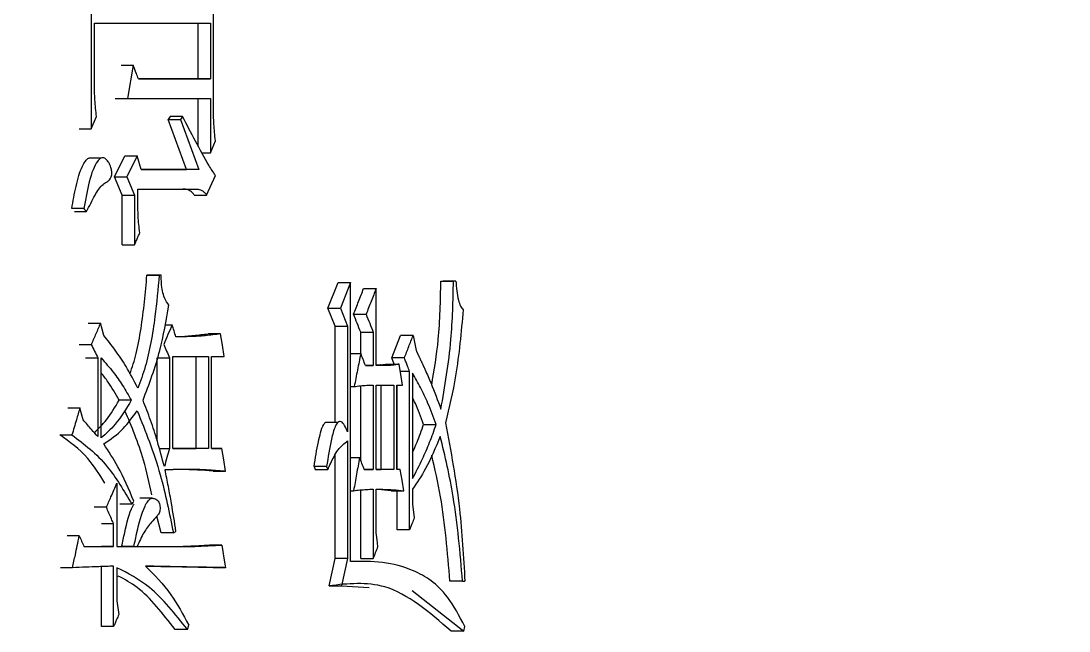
# Model space of a CAD drawing. Header units: millimetres. Extents: x 2251 to 4395, y 932 to 2449.
# Drawn here: x 3169.08 to 3176.6, y 1161.98 to 1166.36 of the extents above; entities that cross this region are included whole.
import ezdxf

# ---------------------------------------------------------------- set-up
doc = ezdxf.new("R2010")
doc.units = ezdxf.units.MM

msp = doc.modelspace()

# ---------------------------------------------------------------- linework, layer by layer
at = {"color": 7, "linetype": 'Continuous', "lineweight": 25}
for p, q in [((3170.4597, 1165.7133), (3170.4597, 1167.3034)), ((3169.582, 1166.8707), (3169.582, 1165.5835)), ((3169.6057, 1166.3407), (3170.437, 1166.3407)), ((3169.6057, 1165.8863), (3169.6057, 1166.3407)), ((3170.3484, 1165.9404), (3170.3484, 1166.3407)), ((3170.437, 1166.3407), (3170.437, 1165.9404)), ((3169.7957, 1166.0378), (3169.8836, 1166.0378)), ((3169.8836, 1166.0378), (3169.8414, 1165.7998)), ((3170.437, 1165.9404), (3169.921, 1165.9404)), ((3169.921, 1165.9404), (3170.3484, 1165.9404)), ((3170.3484, 1165.9404), (3170.437, 1165.9404)), ((3169.7536, 1165.7998), (3169.8414, 1165.7998)), ((3169.8414, 1165.7998), (3170.437, 1165.7998)), ((3170.3484, 1165.4621), (3170.3484, 1165.7998)), ((3170.437, 1165.7998), (3170.437, 1165.4104)), ((3169.582, 1165.5835), (3169.6199, 1165.67)), ((3170.1476, 1165.67), (3170.1338, 1165.6484)), ((3170.1338, 1165.6484), (3170.2221, 1165.6484)), ((3170.2665, 1165.2914), (3170.1338, 1165.6484)), ((3170.2359, 1165.67), (3170.1476, 1165.67)), ((3170.2359, 1165.67), (3170.2221, 1165.6484)), ((3170.2221, 1165.6484), (3170.355, 1165.2914)), ((3169.4945, 1165.5835), (3169.582, 1165.5835)), ((3170.437, 1165.4104), (3170.4733, 1165.4969)), ((3169.6538, 1165.3729), (3169.5658, 1165.3729)), ((3169.7489, 1165.2373), (3169.8237, 1165.3888)), ((3169.8237, 1165.3888), (3169.9116, 1165.3888)), ((3169.9116, 1165.3888), (3169.8367, 1165.2373)), ((3169.9396, 1165.2914), (3169.9116, 1165.3888)), ((3170.3769, 1165.4104), (3170.437, 1165.4104)), ((3170.355, 1165.2914), (3169.9396, 1165.2914)), ((3169.9396, 1165.2914), (3170.2665, 1165.2914)), ((3170.355, 1165.2914), (3170.2665, 1165.2914)), ((3169.7489, 1165.2373), (3169.8367, 1165.2373)), ((3169.805, 1165.1075), (3169.7489, 1165.2373)), ((3169.8367, 1165.2373), (3169.8929, 1165.1075)), ((3170.4097, 1165.1075), (3170.4733, 1165.2481)), ((3169.9163, 1165.1508), (3170.3276, 1165.1508)), ((3169.9163, 1165.0534), (3169.9163, 1165.1508)), ((3170.2391, 1165.1508), (3170.3276, 1165.1508)), ((3169.805, 1165.1075), (3169.8929, 1165.1075)), ((3169.805, 1164.7505), (3169.805, 1165.1075)), ((3169.8929, 1165.1075), (3169.8929, 1164.7505)), ((3169.5297, 1165.0101), (3169.4423, 1165.0101)), ((3169.4613, 1164.9885), (3169.5487, 1164.9885)), ((3169.805, 1164.7505), (3169.8929, 1164.7505)), ((3169.9817, 1164.5342), (3170.0698, 1164.5342)), ((3170.0837, 1164.5342), (3169.9956, 1164.5342)), ((3170.0837, 1164.5342), (3170.0698, 1164.5342)), ((3171.2799, 1164.2962), (3171.3529, 1164.4801)), ((3171.3529, 1164.4801), (3171.4428, 1164.4801)), ((3171.4428, 1164.4801), (3171.3697, 1164.2962)), ((3171.4428, 1162.4789), (3171.4428, 1164.4801)), ((3172.0901, 1164.491), (3172.1809, 1164.491)), ((3172.1973, 1164.491), (3172.1064, 1164.491)), ((3172.1973, 1164.491), (3172.1809, 1164.491)), ((3171.6263, 1163.8852), (3171.6263, 1164.4369)), ((3171.2799, 1164.2962), (3171.3697, 1164.2962)), ((3171.3315, 1164.1664), (3171.2799, 1164.2962)), ((3171.3697, 1164.2962), (3171.4213, 1164.1664)), ((3171.464, 1164.253), (3171.554, 1164.253)), ((3169.5608, 1164.188), (3169.6483, 1164.188)), ((3170.1109, 1164.1772), (3170.1622, 1164.1772)), ((3171.3315, 1164.1664), (3171.4213, 1164.1664)), ((3171.3315, 1163.4775), (3171.3315, 1164.1664)), ((3171.4213, 1164.1664), (3171.4213, 1163.4092)), ((3170.5095, 1164.1123), (3170.4209, 1164.1123)), ((3171.515, 1164.1232), (3171.6051, 1164.1232)), ((3171.515, 1163.9717), (3171.515, 1164.1232)), ((3171.6051, 1164.1232), (3171.6051, 1163.8852)), ((3171.7384, 1163.9393), (3171.8011, 1164.1015)), ((3171.8915, 1164.1015), (3171.8011, 1164.1015)), ((3171.8915, 1164.1015), (3171.9124, 1163.9934)), ((3169.4945, 1164.0366), (3169.5819, 1164.0366)), ((3169.6294, 1163.9392), (3169.6294, 1163.3767)), ((3169.653, 1163.3659), (3169.653, 1163.9392)), ((3170.0556, 1163.3446), (3170.0556, 1163.9392)), ((3170.1438, 1163.9392), (3170.1438, 1163.2902)), ((3170.1668, 1163.2902), (3170.1668, 1163.9501)), ((3170.1668, 1163.9501), (3170.4233, 1163.9501)), ((3170.3348, 1163.2902), (3170.3348, 1163.9501)), ((3170.4233, 1163.9501), (3170.4233, 1163.2902)), ((3170.446, 1163.2902), (3170.446, 1163.9501)), ((3170.446, 1163.9501), (3170.5367, 1163.9501)), ((3171.4428, 1163.9717), (3171.5156, 1163.9717)), ((3171.7551, 1163.896), (3171.7384, 1163.9393)), ((3171.8288, 1163.9393), (3171.7384, 1163.9393)), ((3171.6051, 1163.8852), (3171.5498, 1163.8852)), ((3171.5498, 1163.8852), (3171.6051, 1163.8852)), ((3171.7007, 1163.896), (3171.791, 1163.896)), ((3171.8664, 1163.8419), (3171.8, 1163.8419)), ((3171.8664, 1162.7061), (3171.8664, 1163.8419)), ((3171.8873, 1163.8311), (3171.8873, 1163.0739)), ((3171.4428, 1163.7337), (3171.4685, 1163.7337)), ((3171.515, 1163.2052), (3171.515, 1163.7401)), ((3171.6051, 1163.7446), (3171.6051, 1163.1388)), ((3171.6263, 1163.1388), (3171.6263, 1163.7446)), ((3171.6263, 1163.7446), (3171.7532, 1163.7446)), ((3171.6629, 1163.1388), (3171.6629, 1163.7446)), ((3171.7532, 1163.7446), (3171.7532, 1163.1388)), ((3171.7742, 1163.7446), (3171.8162, 1163.7446)), ((3171.7742, 1163.1388), (3171.7742, 1163.7446)), ((3171.776, 1163.1388), (3171.776, 1163.7446)), ((3169.4137, 1163.5823), (3169.5011, 1163.5823)), ((3171.3523, 1163.4775), (3171.2617, 1163.4775)), ((3171.9669, 1163.4633), (3172.0575, 1163.4633)), ((3169.3565, 1163.3875), (3169.4438, 1163.3875)), ((3171.4213, 1163.3443), (3171.4213, 1162.5006)), ((3170.0708, 1163.2902), (3170.1438, 1163.2902)), ((3170.4233, 1163.2902), (3170.1668, 1163.2902)), ((3170.1668, 1163.2902), (3170.3348, 1163.2902)), ((3170.4233, 1163.2902), (3170.3348, 1163.2902)), ((3170.5186, 1163.2902), (3170.446, 1163.2902)), ((3170.446, 1163.2902), (3170.5186, 1163.2902)), ((3171.3314, 1162.5006), (3171.3315, 1163.2452)), ((3171.4428, 1163.2253), (3171.507, 1163.2253)), ((3170.457, 1163.1279), (3170.3727, 1163.1343)), ((3170.457, 1163.1279), (3170.5457, 1163.1279)), ((3171.2702, 1163.1604), (3171.1805, 1163.1604)), ((3171.1805, 1163.1604), (3171.1892, 1163.1388)), ((3171.1892, 1163.1388), (3171.2789, 1163.1388)), ((3171.2702, 1163.1604), (3171.2789, 1163.1388)), ((3171.6051, 1163.1388), (3171.5412, 1163.1388)), ((3171.5412, 1163.1388), (3171.6051, 1163.1388)), ((3171.7532, 1163.1388), (3171.6263, 1163.1388)), ((3171.6263, 1163.1388), (3171.6629, 1163.1388)), ((3171.7532, 1163.1388), (3171.6629, 1163.1388)), ((3171.7994, 1163.1388), (3171.7742, 1163.1388)), ((3171.7994, 1163.1388), (3171.7742, 1163.1388)), ((3169.6805, 1163.0414), (3169.6786, 1163.0414)), ((3169.7663, 1163.0414), (3169.7662, 1162.5871)), ((3171.4428, 1162.9873), (3171.4642, 1162.9873)), ((3171.515, 1162.5006), (3171.515, 1162.9933)), ((3171.6051, 1162.9982), (3171.6051, 1162.5006)), ((3171.6263, 1162.6845), (3171.6263, 1162.9982)), ((3171.7342, 1162.9874), (3171.8246, 1162.9874)), ((3171.776, 1162.7061), (3171.776, 1162.9874)), ((3171.8873, 1162.9982), (3171.8873, 1162.89)), ((3169.6908, 1162.8683), (3169.6032, 1162.8683)), ((3169.8741, 1162.8899), (3169.7863, 1162.8899)), ((3170.0192, 1162.9335), (3169.9306, 1162.9335)), ((3171.8873, 1162.89), (3171.8998, 1162.7926)), ((3170.0832, 1162.6844), (3170.0539, 1162.8059)), ((3169.7427, 1162.7493), (3169.6551, 1162.7493)), ((3169.7427, 1162.5871), (3169.7427, 1162.7493)), ((3169.4963, 1162.6628), (3169.409, 1162.6628)), ((3170.1714, 1162.6844), (3170.0832, 1162.6844)), ((3170.1714, 1162.6844), (3170.1899, 1162.6952)), ((3171.8664, 1162.7061), (3171.776, 1162.7061)), ((3169.5296, 1162.5871), (3169.7427, 1162.5871)), ((3169.5296, 1162.5871), (3169.655, 1162.5871)), ((3169.7427, 1162.5871), (3169.655, 1162.5871)), ((3169.7662, 1162.5871), (3169.8882, 1162.5871)), ((3169.7662, 1162.5871), (3169.8003, 1162.5871)), ((3169.8882, 1162.5871), (3169.8003, 1162.5871)), ((3169.8887, 1162.5871), (3170.2025, 1162.5871)), ((3169.9116, 1162.5871), (3170.2909, 1162.5871)), ((3170.2025, 1162.5871), (3170.2909, 1162.5871)), ((3170.5186, 1162.5979), (3170.4299, 1162.5979)), ((3171.2885, 1162.3059), (3171.3314, 1162.5006)), ((3171.4213, 1162.5006), (3171.3314, 1162.5006)), ((3171.4213, 1162.5006), (3171.3783, 1162.3059)), ((3169.4486, 1162.4356), (3169.3613, 1162.4356)), ((3169.655, 1162.0138), (3169.655, 1162.4432)), ((3169.7427, 1162.0138), (3169.7427, 1162.4464)), ((3169.7662, 1162.4356), (3169.7662, 1162.1976)), ((3170.5457, 1162.4356), (3170.457, 1162.4356)), ((3171.2885, 1162.3059), (3171.3783, 1162.3059)), ((3171.3783, 1162.3059), (3171.5764, 1162.2926)), ((3171.885, 1162.272), (3172.2544, 1161.9813)), ((3172.2462, 1162.3383), (3172.1553, 1162.3383)), ((3172.2462, 1162.3383), (3172.2625, 1162.3383)), ((3169.7662, 1162.1976), (3169.7804, 1162.1003)), ((3169.7427, 1162.0138), (3169.655, 1162.0138)), ((3170.2726, 1161.9921), (3170.1842, 1161.9921)), ((3170.2726, 1161.9921), (3170.2817, 1162.0245)), ((3172.2544, 1161.9813), (3172.1634, 1161.9813)), ((3172.2544, 1161.9813), (3172.2625, 1162.0138))]:
    msp.add_line(p, q, dxfattribs=at)
at = {"color": 7, "linetype": 'Continuous', "lineweight": 25, "flags": 128}
for points in [[(3170.3211, 1165.1075), (3170.3435, 1165.1075), (3170.3658, 1165.1075), (3170.4097, 1165.1075)], [(3171.5362, 1164.4369), (3171.5813, 1164.4369), (3171.6263, 1164.4369)], [(3169.6719, 1164.1015), (3169.6601, 1164.1448), (3169.6483, 1164.188)], [(3170.5367, 1163.9501), (3170.5231, 1164.0312), (3170.5095, 1164.1123)], [(3169.5419, 1163.9392), (3169.5856, 1163.9392), (3169.6294, 1163.9392)], [(3170.0556, 1163.9392), (3170.0997, 1163.9392), (3170.1438, 1163.9392)], [(3171.8162, 1163.7446), (3171.8036, 1163.8203), (3171.791, 1163.896)], [(3169.8695, 1163.6364), (3169.8465, 1163.6364), (3169.8235, 1163.6364), (3169.7817, 1163.6364)], [(3169.5249, 1163.4957), (3169.513, 1163.539), (3169.5011, 1163.5823)], [(3170.5457, 1163.1279), (3170.5322, 1163.2091), (3170.5186, 1163.2902)], [(3171.8246, 1162.9874), (3171.812, 1163.0631), (3171.7994, 1163.1388)], [(3169.8741, 1162.8899), (3169.8777, 1162.8954), (3169.883, 1162.9035), (3169.8882, 1162.9116)], [(3171.6391, 1162.5871), (3171.6327, 1162.6358), (3171.6263, 1162.6845)], [(3170.5186, 1162.5979), (3170.5264, 1162.5509), (3170.5343, 1162.5039), (3170.5457, 1162.4356)], [(3171.515, 1162.5006), (3171.5377, 1162.5006), (3171.5605, 1162.5006), (3171.6051, 1162.5006)]]:
    msp.add_lwpolyline(points, dxfattribs=at)
at = {"color": 7, "linetype": 'Continuous', "lineweight": 25}
for points, knots in [([(3102.1538, 1163.0969), (3104.7142, 1163.1218), (3108.2946, 1163.1566), (3113.5638, 1163.4353), (3118.0283, 1163.7706), (3123.3443, 1164.3363), (3128.9133, 1165.1096), (3134.7268, 1166.1196), (3140.698, 1167.3757), (3146.774, 1168.8863), (3152.912, 1170.657), (3159.0772, 1172.6912), (3165.2407, 1174.9907), (3171.3776, 1177.5559), (3177.4657, 1180.3863), (3183.4852, 1183.4801), (3189.418, 1186.8347), (3195.2471, 1190.4469), (3200.9569, 1194.3124), (3206.5324, 1198.4266), (3211.9597, 1202.7838), (3217.2254, 1207.378), (3222.3167, 1212.2025), (3227.2216, 1217.2502), (3231.9284, 1222.5131), (3236.4262, 1227.9831), (3240.7045, 1233.6513), (3244.7532, 1239.5086), (3248.5628, 1245.5452), (3252.1245, 1251.751), (3255.4297, 1258.1157), (3258.4706, 1264.6282), (3261.2396, 1271.2775), (3263.7301, 1278.0518), (3265.9355, 1284.9395), (3267.8501, 1291.9283), (3269.4687, 1299.0059), (3270.7865, 1306.1596), (3271.7994, 1313.3766), (3272.5038, 1320.6438), (3272.8967, 1327.948), (3272.9756, 1335.2758), (3272.7386, 1342.6139), (3272.1844, 1349.9486), (3271.3123, 1357.2663), (3270.1219, 1364.5533), (3268.6138, 1371.7959), (3266.7888, 1378.9805), (3264.6484, 1386.0933), (3262.1945, 1393.1208), (3259.4297, 1400.0495), (3256.357, 1406.8658), (3252.9798, 1413.5564), (3249.3022, 1420.1083), (3245.3286, 1426.5083), (3241.0636, 1432.7436), (3236.5124, 1438.8017), (3231.6805, 1444.67), (3226.5734, 1450.3364), (3221.1968, 1455.789), (3215.75, 1460.8366), (3210.2767, 1465.4888), (3204.8184, 1469.7583), (3199.1935, 1473.8006), (3193.4121, 1477.609), (3187.4846, 1481.1772), (3181.4222, 1484.4992), (3175.2364, 1487.5694), (3168.9397, 1490.3829), (3162.546, 1492.9349), (3156.0709, 1495.221), (3149.5332, 1497.2372), (3142.9583, 1498.9797), (3136.3854, 1500.4446), (3129.8916, 1501.6261), (3123.6021, 1502.5232), (3118.0784, 1503.1066), (3113.1956, 1503.4742), (3108.3715, 1503.714), (3102.3971, 1503.8311), (3096.8803, 1503.7207), (3091.6111, 1503.449), (3087.1467, 1503.1116), (3081.8306, 1502.5466), (3076.2616, 1501.7731), (3070.4481, 1500.7631), (3064.4769, 1499.507), (3058.4009, 1497.9964), (3052.2629, 1496.2257), (3046.0977, 1494.1915), (3039.9342, 1491.892), (3033.7973, 1489.3268), (3027.7092, 1486.4964), (3021.6897, 1483.4027), (3015.7569, 1480.048), (3009.9278, 1476.4358), (3004.218, 1472.5703), (2998.6425, 1468.4562), (2993.2152, 1464.099), (2987.9495, 1459.5047), (2982.8582, 1454.6802), (2977.9533, 1449.6326), (2973.2465, 1444.3696), (2968.7487, 1438.8996), (2964.4704, 1433.2314), (2960.4217, 1427.3742), (2956.6121, 1421.3375), (2953.0503, 1415.1317), (2949.7456, 1408.7669), (2946.7029, 1402.255), (2943.9409, 1395.6035), (2941.6038, 1389.3214), (2940.3253, 1385.2163), (2939.7621, 1383.4079)], [0, 0, 0, 0, 0.010207, 0.014274, 0.021037, 0.028056, 0.035587, 0.043451, 0.051578, 0.059911, 0.06841, 0.077044, 0.085791, 0.094634, 0.103558, 0.112554, 0.121612, 0.130726, 0.13989, 0.149098, 0.158347, 0.167633, 0.176954, 0.186306, 0.195688, 0.205098, 0.214535, 0.223996, 0.233481, 0.242989, 0.252518, 0.262068, 0.271639, 0.281229, 0.290838, 0.300466, 0.310113, 0.319778, 0.329461, 0.339162, 0.348881, 0.358618, 0.368373, 0.378146, 0.387938, 0.397748, 0.407578, 0.417427, 0.427296, 0.437185, 0.447097, 0.457031, 0.466988, 0.47697, 0.486979, 0.497016, 0.507082, 0.517181, 0.527315, 0.537488, 0.547704, 0.556915, 0.566123, 0.575327, 0.584526, 0.593719, 0.602905, 0.612082, 0.621247, 0.630396, 0.639524, 0.64862, 0.657668, 0.666638, 0.675463, 0.683979, 0.691963, 0.697606, 0.703501, 0.71122, 0.721427, 0.725494, 0.732257, 0.739276, 0.746807, 0.754671, 0.762798, 0.771131, 0.77963, 0.788264, 0.797011, 0.805853, 0.814778, 0.823774, 0.832832, 0.841946, 0.85111, 0.860318, 0.869567, 0.878853, 0.888174, 0.897526, 0.906908, 0.916318, 0.925755, 0.935216, 0.944701, 0.954208, 0.963738, 0.973288, 0.982858, 0.992449, 1, 1, 1, 1]), ([(3169.921, 1165.9404), (3169.916, 1165.9534), (3169.9073, 1165.9761), (3169.8948, 1166.0086), (3169.8873, 1166.0281), (3169.8836, 1166.0378)], [0, 0, 0, 0, 0.400149, 0.700074, 1, 1, 1, 1]), ([(3169.6199, 1165.67), (3169.6152, 1165.7098), (3169.6068, 1165.7809), (3169.606, 1165.8541), (3169.6057, 1165.8863)], [0, 0, 0, 0, 0.558835, 1, 1, 1, 1]), ([(3170.4733, 1165.2481), (3170.4573, 1165.2722), (3170.4073, 1165.3473), (3170.3309, 1165.4954), (3170.2676, 1165.6118), (3170.2359, 1165.67)], [0, 0, 0, 0, 0.190523, 0.595111, 1, 1, 1, 1]), ([(3170.4733, 1165.4969), (3170.4688, 1165.5367), (3170.4607, 1165.6078), (3170.46, 1165.681), (3170.4597, 1165.7133)], [0, 0, 0, 0, 0.558835, 1, 1, 1, 1]), ([(3169.4423, 1165.0101), (3169.4518, 1165.0634), (3169.471, 1165.1705), (3169.5035, 1165.292), (3169.5395, 1165.35), (3169.5561, 1165.3718), (3169.5655, 1165.3726), (3169.5657, 1165.3727)], [0, 0, 0, 0, 0.373793, 0.750671, 0.873294, 0.996622, 1, 1, 1, 1]), ([(3169.5487, 1164.9885), (3169.5684, 1165.0283), (3169.6045, 1165.1013), (3169.6547, 1165.1813), (3169.6934, 1165.1997), (3169.7126, 1165.2149), (3169.7225, 1165.2295), (3169.728, 1165.2443), (3169.7301, 1165.2598), (3169.7288, 1165.2808), (3169.7224, 1165.3097), (3169.7094, 1165.3418), (3169.6898, 1165.3649), (3169.6697, 1165.3775), (3169.6475, 1165.3727), (3169.6213, 1165.3451), (3169.58, 1165.2638), (3169.5526, 1165.1399), (3169.5354, 1165.0429), (3169.5297, 1165.0101)], [0, 0, 0, 0, 0.149443, 0.274042, 0.333076, 0.362754, 0.385188, 0.398021, 0.410985, 0.42602, 0.45239, 0.493257, 0.533496, 0.57286, 0.60517, 0.651682, 0.729284, 0.908686, 1, 1, 1, 1]), ([(3170.3211, 1165.1075), (3170.3126, 1165.1181), (3170.2986, 1165.1354), (3170.2765, 1165.1451), (3170.2579, 1165.1498), (3170.2454, 1165.1505), (3170.2391, 1165.1508)], [0, 0, 0, 0, 0.3429, 0.5628483, 0.7813893, 1, 1, 1, 1]), ([(3170.3276, 1165.1508), (3170.3372, 1165.1502), (3170.3532, 1165.1493), (3170.3751, 1165.1409), (3170.3934, 1165.1292), (3170.4042, 1165.1148), (3170.4097, 1165.1075)], [0, 0, 0, 0, 0.337489, 0.556536, 0.776867, 1, 1, 1, 1]), ([(3169.9303, 1164.8371), (3169.9256, 1164.8768), (3169.9173, 1164.948), (3169.9166, 1165.0211), (3169.9163, 1165.0534)], [0, 0, 0, 0, 0.5588391, 1, 1, 1, 1]), ([(3169.5297, 1165.0101), (3169.5328, 1165.0065), (3169.5392, 1164.9993), (3169.5455, 1164.9921), (3169.5487, 1164.9885)], [0, 0, 0, 0, 0.5, 1, 1, 1, 1]), ([(3169.8929, 1164.7505), (3169.8982, 1164.7629), (3169.9071, 1164.7835), (3169.9196, 1164.8123), (3169.9267, 1164.8288), (3169.9303, 1164.8371)], [0, 0, 0, 0, 0.42835, 0.71417, 1, 1, 1, 1]), ([(3169.8602, 1163.8258), (3169.8762, 1163.8728), (3169.9102, 1163.9728), (3169.9402, 1164.1516), (3169.9656, 1164.3401), (3169.9763, 1164.4694), (3169.9817, 1164.5342)], [0, 0, 0, 0, 0.22676, 0.482834, 0.740928, 1, 1, 1, 1]), ([(3170.0698, 1164.5342), (3170.061, 1164.4343), (3170.0466, 1164.2702), (3170.0115, 1164.0508), (3169.973, 1163.8738), (3169.935, 1163.7729), (3169.9162, 1163.723)], [0, 0, 0, 0, 0.344082, 0.565383, 0.784584, 1, 1, 1, 1]), ([(3169.9956, 1164.5342), (3169.994, 1164.5342), (3169.9914, 1164.5342), (3169.9878, 1164.5342), (3169.9847, 1164.5342), (3169.9827, 1164.5342), (3169.9817, 1164.5342)], [0, 0, 0, 0, 0.34, 0.56, 0.78, 1, 1, 1, 1]), ([(3170.1391, 1164.3179), (3170.128, 1164.3341), (3170.1093, 1164.3611), (3170.0929, 1164.4196), (3170.0848, 1164.4755), (3170.084, 1164.5146), (3170.0837, 1164.5342)], [0, 0, 0, 0, 0.328373, 0.548346, 0.773134, 1, 1, 1, 1]), ([(3172.0247, 1163.7445), (3172.0429, 1163.8523), (3172.0832, 1164.0914), (3172.0876, 1164.3493), (3172.0901, 1164.491)], [0, 0, 0, 0, 0.450697, 1, 1, 1, 1]), ([(3172.0901, 1164.491), (3172.0931, 1164.491), (3172.0986, 1164.491), (3172.104, 1164.491), (3172.1064, 1164.491)], [0, 0, 0, 0, 0.56, 1, 1, 1, 1]), ([(3172.0905, 1163.5715), (3172.1192, 1163.7358), (3172.1707, 1164.0311), (3172.1778, 1164.3497), (3172.1809, 1164.491)], [0, 0, 0, 0, 0.55643, 1, 1, 1, 1]), ([(3172.1973, 1164.491), (3172.2017, 1164.4434), (3172.2077, 1164.3776), (3172.2298, 1164.3086), (3172.2436, 1164.2931), (3172.2503, 1164.2854)], [0, 0, 0, 0, 0.571287, 0.789427, 1, 1, 1, 1]), ([(3171.464, 1164.253), (3171.4761, 1164.2836), (3171.5002, 1164.3449), (3171.5242, 1164.4062), (3171.5362, 1164.4369)], [0, 0, 0, 0, 0.499999, 1, 1, 1, 1]), ([(3171.6263, 1164.4369), (3171.6143, 1164.4062), (3171.5902, 1164.3449), (3171.5661, 1164.2836), (3171.554, 1164.253)], [0, 0, 0, 0, 0.5, 1, 1, 1, 1]), ([(3169.9536, 1163.6364), (3169.9974, 1163.7513), (3170.0764, 1163.9585), (3170.1198, 1164.2072), (3170.1391, 1164.3179)], [0, 0, 0, 0, 0.554843, 1, 1, 1, 1]), ([(3171.515, 1164.1232), (3171.5065, 1164.1448), (3171.4895, 1164.1881), (3171.4725, 1164.2313), (3171.464, 1164.253)], [0, 0, 0, 0, 0.5, 1, 1, 1, 1]), ([(3171.554, 1164.253), (3171.5626, 1164.2313), (3171.5796, 1164.1881), (3171.5966, 1164.1448), (3171.6051, 1164.1232)], [0, 0, 0, 0, 0.500001, 1, 1, 1, 1]), ([(3172.2503, 1164.2854), (3172.2359, 1164.1243), (3172.2104, 1163.8384), (3172.1498, 1163.5848), (3172.1234, 1163.4742)], [0, 0, 0, 0, 0.563683, 1, 1, 1, 1]), ([(3169.6483, 1164.188), (3169.6373, 1164.1628), (3169.6152, 1164.1123), (3169.593, 1164.0618), (3169.5819, 1164.0366)], [0, 0, 0, 0, 0.499999, 1, 1, 1, 1]), ([(3170.1622, 1164.1772), (3170.1522, 1164.1538), (3170.1322, 1164.1069), (3170.1122, 1164.06), (3170.1022, 1164.0366)], [0, 0, 0, 0, 0.499999, 1, 1, 1, 1]), ([(3170.1899, 1164.0907), (3170.1853, 1164.1051), (3170.1761, 1164.134), (3170.1668, 1164.1628), (3170.1622, 1164.1772)], [0, 0, 0, 0, 0.499999, 1, 1, 1, 1]), ([(3169.9162, 1163.723), (3169.8886, 1163.776), (3169.8375, 1163.8741), (3169.7545, 1163.9974), (3169.6995, 1164.0668), (3169.6719, 1164.1015)], [0, 0, 0, 0, 0.370244, 0.684379, 1, 1, 1, 1]), ([(3170.1893, 1164.0924), (3170.1973, 1164.0925), (3170.2402, 1164.0931), (3170.3175, 1164.1004), (3170.3864, 1164.1084), (3170.4209, 1164.1123)], [0, 0, 0, 0, 0.102506, 0.551171, 1, 1, 1, 1]), ([(3170.5095, 1164.1123), (3170.4729, 1164.1073), (3170.4017, 1164.0975), (3170.295, 1164.0921), (3170.2249, 1164.0912), (3170.1899, 1164.0907)], [0, 0, 0, 0, 0.347124, 0.673492, 1, 1, 1, 1]), ([(3171.8288, 1163.9393), (3171.8393, 1163.9663), (3171.8602, 1164.0204), (3171.8811, 1164.0745), (3171.8915, 1164.1015)], [0, 0, 0, 0, 0.4999994, 1, 1, 1, 1]), ([(3169.5819, 1164.0366), (3169.5899, 1164.0204), (3169.6057, 1163.9879), (3169.6215, 1163.9555), (3169.6294, 1163.9392)], [0, 0, 0, 0, 0.499999, 1, 1, 1, 1]), ([(3170.1022, 1164.0366), (3170.1091, 1164.0204), (3170.123, 1163.9879), (3170.1368, 1163.9555), (3170.1438, 1163.9392)], [0, 0, 0, 0, 0.499998, 1, 1, 1, 1]), ([(3171.9124, 1163.9934), (3171.9142, 1163.9895), (3171.9169, 1163.9838), (3171.9206, 1163.9761), (3171.9233, 1163.9704), (3171.9261, 1163.9646), (3171.9288, 1163.9589), (3171.9316, 1163.9531), (3171.9343, 1163.9474), (3171.937, 1163.9416), (3171.9398, 1163.9358), (3171.9425, 1163.93), (3171.9461, 1163.9223), (3171.9498, 1163.9146), (3171.9534, 1163.9068), (3171.9561, 1163.901), (3171.9588, 1163.8952), (3171.9615, 1163.8894), (3171.9642, 1163.8835), (3171.9696, 1163.8718), (3171.9883, 1163.8305), (3172.0317, 1163.7331), (3172.0675, 1163.6349), (3172.0905, 1163.5715)], [0, 0, 0, 0, 0.028965, 0.043448, 0.057931, 0.072414, 0.086896, 0.101379, 0.115862, 0.130344, 0.144827, 0.15931, 0.173793, 0.202758, 0.217241, 0.231723, 0.246206, 0.260689, 0.275172, 0.289654, 0.347586, 0.579334, 1, 1, 1, 1]), ([(3169.653, 1163.9392), (3169.6827, 1163.9059), (3169.7359, 1163.8461), (3169.8081, 1163.744), (3169.849, 1163.6723), (3169.8695, 1163.6364)], [0, 0, 0, 0, 0.385333, 0.691671, 1, 1, 1, 1]), ([(3171.5156, 1163.9717), (3171.5078, 1163.9321), (3171.4921, 1163.8527), (3171.4764, 1163.7734), (3171.4685, 1163.7337)], [0, 0, 0, 0, 0.499999, 1, 1, 1, 1]), ([(3171.5498, 1163.8852), (3171.5441, 1163.8996), (3171.5327, 1163.9285), (3171.5213, 1163.9573), (3171.5156, 1163.9717)], [0, 0, 0, 0, 0.5000005, 1, 1, 1, 1]), ([(3171.8664, 1163.8419), (3171.8616, 1163.8544), (3171.8529, 1163.8769), (3171.8404, 1163.9093), (3171.8326, 1163.9293), (3171.8288, 1163.9393)], [0, 0, 0, 0, 0.384576, 0.692287, 1, 1, 1, 1]), ([(3171.791, 1163.896), (3171.779, 1163.8936), (3171.7641, 1163.8906), (3171.7475, 1163.8885), (3171.7415, 1163.8878), (3171.737, 1163.8873), (3171.7325, 1163.8869), (3171.728, 1163.8865), (3171.722, 1163.886), (3171.7159, 1163.8857), (3171.7099, 1163.8854), (3171.7054, 1163.8852), (3171.7008, 1163.885), (3171.6963, 1163.8849), (3171.6918, 1163.8848), (3171.6857, 1163.8846), (3171.6797, 1163.8846), (3171.6736, 1163.8846), (3171.6691, 1163.8846), (3171.6646, 1163.8846), (3171.66, 1163.8846), (3171.6555, 1163.8847), (3171.6509, 1163.8847), (3171.6472, 1163.8848), (3171.6434, 1163.8849), (3171.6403, 1163.8849), (3171.6373, 1163.885), (3171.635, 1163.885), (3171.6328, 1163.8851), (3171.6299, 1163.8851), (3171.6277, 1163.8852), (3171.6263, 1163.8852)], [0, 0, 0, 0, 0.219728, 0.274659, 0.302124, 0.329589, 0.357054, 0.384519, 0.411984, 0.466914, 0.494379, 0.521844, 0.549309, 0.576774, 0.604239, 0.631703, 0.686633, 0.714098, 0.741563, 0.769028, 0.796493, 0.823958, 0.851423, 0.878888, 0.89262, 0.920085, 0.933818, 0.94755, 0.961283, 0.975015, 1, 1, 1, 1]), ([(3171.659, 1163.889), (3171.6586, 1163.889), (3171.6576, 1163.8889), (3171.6445, 1163.8879), (3171.633, 1163.8875), (3171.6263, 1163.8872)], [0, 0, 0, 0, 0.2063317, 0.5361979, 1, 1, 1, 1]), ([(3171.6588, 1163.889), (3171.6608, 1163.8892), (3171.6641, 1163.8895), (3171.6728, 1163.8906), (3171.6848, 1163.8926), (3171.6954, 1163.8949), (3171.7007, 1163.896)], [0, 0, 0, 0, 0.142884, 0.237961, 0.618302, 1, 1, 1, 1]), ([(3169.7817, 1163.6364), (3169.7561, 1163.6816), (3169.7153, 1163.7535), (3169.6699, 1163.8125), (3169.653, 1163.8344)], [0, 0, 0, 0, 0.628454, 1, 1, 1, 1]), ([(3172.0575, 1163.4633), (3172.0381, 1163.5145), (3172.0027, 1163.6075), (3171.9449, 1163.7286), (3171.9066, 1163.7969), (3171.8873, 1163.8311)], [0, 0, 0, 0, 0.378477, 0.688442, 1, 1, 1, 1]), ([(3171.4685, 1163.7337), (3171.4835, 1163.736), (3171.5138, 1163.7407), (3171.5593, 1163.7435), (3171.5898, 1163.7442), (3171.6051, 1163.7446)], [0, 0, 0, 0, 0.328217, 0.664033, 1, 1, 1, 1]), ([(3169.6033, 1163.4049), (3169.6336, 1163.433), (3169.6984, 1163.4929), (3169.7527, 1163.5865), (3169.7817, 1163.6364)], [0, 0, 0, 0, 0.467546, 1, 1, 1, 1]), ([(3169.8695, 1163.6364), (3169.8321, 1163.5745), (3169.7657, 1163.4648), (3169.6873, 1163.396), (3169.653, 1163.3659)], [0, 0, 0, 0, 0.563444, 1, 1, 1, 1]), ([(3170.1068, 1163.1604), (3170.0904, 1163.2214), (3170.0598, 1163.3353), (3170.0087, 1163.4946), (3169.972, 1163.589), (3169.9536, 1163.6364)], [0, 0, 0, 0, 0.365229, 0.6817828, 1, 1, 1, 1]), ([(3171.9669, 1163.4633), (3171.9477, 1163.5152), (3171.9227, 1163.5828), (3171.894, 1163.6421), (3171.8873, 1163.6559)], [0, 0, 0, 0, 0.766507, 1, 1, 1, 1]), ([(3169.5011, 1163.5823), (3169.4926, 1163.5534), (3169.4788, 1163.5066), (3169.4597, 1163.4416), (3169.4491, 1163.4056), (3169.4438, 1163.3875)], [0, 0, 0, 0, 0.4440621, 0.722031, 1, 1, 1, 1]), ([(3169.6719, 1163.3227), (3169.7194, 1163.3549), (3169.8046, 1163.4128), (3169.8787, 1163.5153), (3169.9115, 1163.5607)], [0, 0, 0, 0, 0.556662, 1, 1, 1, 1]), ([(3170.0169, 1162.9589), (3169.9985, 1163.0432), (3169.9499, 1163.2649), (3169.872, 1163.4475), (3169.8236, 1163.5607)], [0, 0, 0, 0, 0.3803, 1, 1, 1, 1]), ([(3169.9115, 1163.5607), (3169.9711, 1163.4129), (3170.0783, 1163.1468), (3170.1427, 1162.8267), (3170.1714, 1162.6844)], [0, 0, 0, 0, 0.555385, 1, 1, 1, 1]), ([(3169.6294, 1163.3767), (3169.6143, 1163.3926), (3169.5891, 1163.4193), (3169.5545, 1163.4599), (3169.5348, 1163.4838), (3169.5249, 1163.4957)], [0, 0, 0, 0, 0.425102, 0.712508, 1, 1, 1, 1]), ([(3171.1805, 1163.1604), (3171.1899, 1163.2206), (3171.203, 1163.3046), (3171.2272, 1163.4039), (3171.2434, 1163.4561), (3171.2577, 1163.4726), (3171.262, 1163.4774)], [0, 0, 0, 0, 0.508152, 0.710253, 0.913976, 1, 1, 1, 1]), ([(3171.4213, 1163.4092), (3171.4145, 1163.4251), (3171.4012, 1163.4563), (3171.3769, 1163.4865), (3171.3508, 1163.4823), (3171.3251, 1163.4377), (3171.2971, 1163.3279), (3171.2809, 1163.227), (3171.2702, 1163.1604)], [0, 0, 0, 0, 0.119334, 0.235111, 0.326467, 0.420991, 0.617683, 1, 1, 1, 1]), ([(3172.1234, 1163.4742), (3172.1616, 1163.2715), (3172.2301, 1162.9077), (3172.2526, 1162.5131), (3172.2625, 1162.3383)], [0, 0, 0, 0, 0.557128, 1, 1, 1, 1]), ([(3171.8873, 1163.0739), (3171.9113, 1163.1204), (3171.9539, 1163.2031), (3172.0107, 1163.3335), (3172.0419, 1163.42), (3172.0575, 1163.4633)], [0, 0, 0, 0, 0.391375, 0.694883, 1, 1, 1, 1]), ([(3171.8873, 1163.2613), (3171.8981, 1163.2856), (3171.9264, 1163.3491), (3171.9514, 1163.4197), (3171.9669, 1163.4633)], [0, 0, 0, 0, 0.381775, 1, 1, 1, 1]), ([(3169.6805, 1163.0414), (3169.6407, 1163.1041), (3169.5434, 1163.2571), (3169.4259, 1163.3391), (3169.3565, 1163.3875)], [0, 0, 0, 0, 0.409774, 1, 1, 1, 1]), ([(3169.4438, 1163.3875), (3169.5314, 1163.3215), (3169.689, 1163.2028), (3169.8172, 1162.9861), (3169.8741, 1162.8899)], [0, 0, 0, 0, 0.555743, 1, 1, 1, 1]), ([(3169.8882, 1162.9116), (3169.8516, 1162.9976), (3169.7865, 1163.1503), (3169.7067, 1163.2703), (3169.6719, 1163.3226)], [0, 0, 0, 0, 0.56336, 1, 1, 1, 1]), ([(3171.2789, 1163.1388), (3171.293, 1163.1701), (3171.3161, 1163.2215), (3171.352, 1163.2829), (3171.3864, 1163.3169), (3171.4097, 1163.3352), (3171.4213, 1163.3443)], [0, 0, 0, 0, 0.345508, 0.566176, 0.783683, 1, 1, 1, 1]), ([(3172.0864, 1163.3767), (3172.0524, 1163.2961), (3171.992, 1163.1529), (3171.9192, 1163.0452), (3171.8873, 1162.9982)], [0, 0, 0, 0, 0.56329, 1, 1, 1, 1]), ([(3172.2462, 1162.3383), (3172.2285, 1162.5447), (3172.197, 1162.9106), (3172.12, 1163.2352), (3172.0864, 1163.3767)], [0, 0, 0, 0, 0.563872, 1, 1, 1, 1]), ([(3170.1438, 1163.2902), (3170.1376, 1163.2686), (3170.1253, 1163.2253), (3170.113, 1163.182), (3170.1068, 1163.1604)], [0, 0, 0, 0, 0.499999, 1, 1, 1, 1]), ([(3172.1553, 1162.3383), (3172.1383, 1162.5453), (3172.1124, 1162.8625), (3172.0471, 1163.144), (3172.0244, 1163.2417)], [0, 0, 0, 0, 0.652752, 1, 1, 1, 1]), ([(3171.507, 1163.2253), (3171.4999, 1163.1857), (3171.4857, 1163.1063), (3171.4714, 1163.027), (3171.4642, 1162.9873)], [0, 0, 0, 0, 0.499999, 1, 1, 1, 1]), ([(3171.5412, 1163.1388), (3171.5355, 1163.1532), (3171.5241, 1163.1821), (3171.5127, 1163.2109), (3171.507, 1163.2253)], [0, 0, 0, 0, 0.500001, 1, 1, 1, 1]), ([(3170.1114, 1163.1388), (3170.1134, 1163.1388), (3170.1164, 1163.1389), (3170.1204, 1163.1391), (3170.1234, 1163.1392), (3170.1264, 1163.1393), (3170.1294, 1163.1394), (3170.1334, 1163.1395), (3170.1374, 1163.1397), (3170.1414, 1163.1398), (3170.1444, 1163.1399), (3170.1474, 1163.14), (3170.1504, 1163.1401), (3170.1544, 1163.1403), (3170.1584, 1163.1404), (3170.1624, 1163.1405), (3170.1654, 1163.1406), (3170.1684, 1163.1407), (3170.1714, 1163.1408), (3170.1744, 1163.1409), (3170.1774, 1163.141), (3170.1814, 1163.1411), (3170.1854, 1163.1412), (3170.1894, 1163.1413), (3170.1934, 1163.1414), (3170.1983, 1163.1416), (3170.2043, 1163.1417), (3170.2103, 1163.1419), (3170.2163, 1163.142), (3170.2242, 1163.1421), (3170.2322, 1163.1423), (3170.2402, 1163.1424), (3170.2461, 1163.1425), (3170.2521, 1163.1425), (3170.2581, 1163.1426), (3170.264, 1163.1426), (3170.272, 1163.1426), (3170.2799, 1163.1426), (3170.2879, 1163.1426), (3170.2938, 1163.1425), (3170.2998, 1163.1424), (3170.3057, 1163.1424), (3170.3117, 1163.1422), (3170.3196, 1163.1421), (3170.3275, 1163.1419), (3170.3354, 1163.1416), (3170.3414, 1163.1415), (3170.3473, 1163.1412), (3170.3532, 1163.141), (3170.3592, 1163.1408), (3170.3671, 1163.1404), (3170.375, 1163.1401), (3170.3829, 1163.1397), (3170.3888, 1163.1393), (3170.3947, 1163.139), (3170.4006, 1163.1387), (3170.4065, 1163.1383), (3170.4144, 1163.1379), (3170.4223, 1163.1374), (3170.4302, 1163.1368), (3170.4361, 1163.1365), (3170.442, 1163.136), (3170.4479, 1163.1356), (3170.4538, 1163.1352), (3170.4597, 1163.1348), (3170.4676, 1163.1342), (3170.4754, 1163.1336), (3170.4833, 1163.133), (3170.4891, 1163.1325), (3170.495, 1163.1321), (3170.5009, 1163.1316), (3170.5088, 1163.131), (3170.5166, 1163.1303), (3170.5244, 1163.1297), (3170.5303, 1163.1292), (3170.5374, 1163.1286), (3170.5425, 1163.1282), (3170.5457, 1163.1279)], [0, 0, 0, 0, 0.013675, 0.020513, 0.02735, 0.034188, 0.041025, 0.047863, 0.061538, 0.068375, 0.075213, 0.082051, 0.088888, 0.095726, 0.109401, 0.116238, 0.123076, 0.129913, 0.136751, 0.143588, 0.150426, 0.157263, 0.170939, 0.177776, 0.184614, 0.198289, 0.211964, 0.225639, 0.239314, 0.252989, 0.280339, 0.294014, 0.307689, 0.321365, 0.33504, 0.348715, 0.36239, 0.38974, 0.403415, 0.41709, 0.430765, 0.44444, 0.458115, 0.471791, 0.499141, 0.512816, 0.526491, 0.540166, 0.553841, 0.567516, 0.581191, 0.608541, 0.622217, 0.635892, 0.649567, 0.663242, 0.676917, 0.690592, 0.717942, 0.731617, 0.745292, 0.758967, 0.772642, 0.786318, 0.799993, 0.813668, 0.841018, 0.854693, 0.868368, 0.882043, 0.895718, 0.909393, 0.936743, 0.950419, 0.964094, 0.977769, 1, 1, 1, 1]), ([(3170.1899, 1162.6952), (3170.1796, 1162.7624), (3170.163, 1162.8712), (3170.1358, 1163.0183), (3170.1196, 1163.0986), (3170.1114, 1163.1388)], [0, 0, 0, 0, 0.447142, 0.723428, 1, 1, 1, 1]), ([(3170.1756, 1163.1409), (3170.2033, 1163.1413), (3170.2435, 1163.1419), (3170.3207, 1163.1395), (3170.356, 1163.1375), (3170.3698, 1163.1366), (3170.3746, 1163.1363), (3170.3739, 1163.1363), (3170.3738, 1163.1363)], [0, 0, 0, 0, 0.525395, 0.761068, 0.896543, 0.966679, 0.996284, 1, 1, 1, 1]), ([(3169.6908, 1162.8683), (3169.7017, 1162.8933), (3169.7198, 1162.9346), (3169.7449, 1162.9923), (3169.7591, 1163.025), (3169.7663, 1163.0414)], [0, 0, 0, 0, 0.432645, 0.716322, 1, 1, 1, 1]), ([(3171.4642, 1162.9873), (3171.4792, 1162.9893), (3171.5102, 1162.9935), (3171.5572, 1162.9967), (3171.5891, 1162.9977), (3171.6051, 1162.9982)], [0, 0, 0, 0, 0.317979, 0.65893, 1, 1, 1, 1]), ([(3171.6263, 1162.9982), (3171.6422, 1162.998), (3171.6834, 1162.9977), (3171.7496, 1162.9948), (3171.7996, 1162.9898), (3171.8246, 1162.9874)], [0, 0, 0, 0, 0.239549, 0.619699, 1, 1, 1, 1]), ([(3171.7342, 1162.9874), (3171.7027, 1162.9907), (3171.6669, 1162.9945), (3171.6307, 1162.9958), (3171.6263, 1162.996)], [0, 0, 0, 0, 0.877899, 1, 1, 1, 1]), ([(3169.7427, 1162.7493), (3169.7373, 1162.7618), (3169.7259, 1162.7879), (3169.7086, 1162.8275), (3169.6968, 1162.8547), (3169.6908, 1162.8683)], [0, 0, 0, 0, 0.314654, 0.657326, 1, 1, 1, 1]), ([(3169.8003, 1162.5871), (3169.8077, 1162.6206), (3169.8297, 1162.7215), (3169.8554, 1162.8357), (3169.8865, 1162.8881), (3169.8898, 1162.8938)], [0, 0, 0, 0, 0.307292, 0.925328, 1, 1, 1, 1]), ([(3169.8882, 1162.5871), (3169.8954, 1162.6208), (3169.9173, 1162.7222), (3169.9471, 1162.8401), (3169.987, 1162.9131), (3170.0103, 1162.9359), (3170.035, 1162.9322), (3170.0536, 1162.9229), (3170.0662, 1162.9079), (3170.0726, 1162.8935), (3170.0758, 1162.8762), (3170.0764, 1162.8576), (3170.074, 1162.84), (3170.0664, 1162.8199), (3170.0455, 1162.7957), (3170.0079, 1162.7557), (3169.9573, 1162.6902), (3169.927, 1162.6219), (3169.9116, 1162.5871)], [0, 0, 0, 0, 0.104454, 0.314535, 0.36541, 0.416687, 0.46169, 0.509284, 0.529555, 0.546771, 0.564035, 0.580952, 0.598427, 0.614259, 0.652193, 0.737824, 0.866635, 1, 1, 1, 1]), ([(3171.8998, 1162.7926), (3171.8951, 1162.7803), (3171.8871, 1162.7597), (3171.876, 1162.7308), (3171.8696, 1162.7143), (3171.8664, 1162.7061)], [0, 0, 0, 0, 0.428361, 0.714181, 1, 1, 1, 1]), ([(3169.4486, 1162.4356), (3169.4551, 1162.4665), (3169.4663, 1162.5199), (3169.4822, 1162.5956), (3169.4916, 1162.6404), (3169.4963, 1162.6628)], [0, 0, 0, 0, 0.4083, 0.70415, 1, 1, 1, 1]), ([(3169.4963, 1162.6628), (3169.5019, 1162.6502), (3169.513, 1162.6249), (3169.5241, 1162.5997), (3169.5296, 1162.5871)], [0, 0, 0, 0, 0.500001, 1, 1, 1, 1]), ([(3170.2025, 1162.5871), (3170.2279, 1162.5883), (3170.2787, 1162.5907), (3170.3545, 1162.5943), (3170.4048, 1162.5967), (3170.4299, 1162.5979)], [0, 0, 0, 0, 0.333311, 0.666655, 1, 1, 1, 1]), ([(3170.2909, 1162.5871), (3170.2925, 1162.5872), (3170.2957, 1162.5873), (3170.3004, 1162.5875), (3170.3044, 1162.5877), (3170.3084, 1162.5879), (3170.3115, 1162.5881), (3170.3147, 1162.5882), (3170.3179, 1162.5884), (3170.3219, 1162.5885), (3170.3258, 1162.5887), (3170.3298, 1162.5889), (3170.333, 1162.5891), (3170.3369, 1162.5893), (3170.3409, 1162.5894), (3170.3456, 1162.5897), (3170.3504, 1162.5899), (3170.3543, 1162.5901), (3170.3583, 1162.5903), (3170.3623, 1162.5905), (3170.3686, 1162.5908), (3170.3741, 1162.591), (3170.3797, 1162.5913), (3170.3836, 1162.5915), (3170.3899, 1162.5918), (3170.3962, 1162.5921), (3170.4026, 1162.5924), (3170.4073, 1162.5926), (3170.4112, 1162.5928), (3170.4152, 1162.593), (3170.4191, 1162.5932), (3170.4254, 1162.5935), (3170.431, 1162.5937), (3170.4365, 1162.594), (3170.4396, 1162.5941), (3170.4436, 1162.5943), (3170.4467, 1162.5945), (3170.4507, 1162.5947), (3170.4538, 1162.5948), (3170.4578, 1162.595), (3170.4609, 1162.5952), (3170.4648, 1162.5953), (3170.468, 1162.5955), (3170.4719, 1162.5957), (3170.4751, 1162.5958), (3170.479, 1162.596), (3170.4821, 1162.5962), (3170.4861, 1162.5963), (3170.4892, 1162.5965), (3170.4931, 1162.5967), (3170.4963, 1162.5968), (3170.5002, 1162.597), (3170.5034, 1162.5972), (3170.5073, 1162.5974), (3170.5104, 1162.5975), (3170.5145, 1162.5977), (3170.5169, 1162.5978), (3170.5186, 1162.5979)], [0, 0, 0, 0, 0.020805, 0.04161, 0.062415, 0.072817, 0.093622, 0.104024, 0.114427, 0.135232, 0.156036, 0.166439, 0.187244, 0.197646, 0.218451, 0.239256, 0.260061, 0.280866, 0.291268, 0.312073, 0.332878, 0.374488, 0.38489, 0.405695, 0.4265, 0.468109, 0.488914, 0.509719, 0.530524, 0.540926, 0.561731, 0.582536, 0.624146, 0.634548, 0.655353, 0.665756, 0.686561, 0.696963, 0.717768, 0.72817, 0.748975, 0.759378, 0.780182, 0.790585, 0.81139, 0.821792, 0.842597, 0.852999, 0.873804, 0.884207, 0.905012, 0.915414, 0.936219, 0.946621, 0.967426, 0.977829, 1, 1, 1, 1]), ([(3171.6051, 1162.5006), (3171.6108, 1162.515), (3171.6221, 1162.5438), (3171.6334, 1162.5727), (3171.6391, 1162.5871)], [0, 0, 0, 0, 0.499999, 1, 1, 1, 1]), ([(3169.7427, 1162.4464), (3169.7071, 1162.4451), (3169.6405, 1162.4426), (3169.5424, 1162.439), (3169.4799, 1162.4368), (3169.4486, 1162.4356)], [0, 0, 0, 0, 0.365313, 0.682655, 1, 1, 1, 1]), ([(3170.2726, 1161.9921), (3170.1839, 1162.1034), (3170.0262, 1162.3014), (3169.8453, 1162.3947), (3169.7662, 1162.4356)], [0, 0, 0, 0, 0.562636, 1, 1, 1, 1]), ([(3170.5457, 1162.4356), (3170.5102, 1162.4363), (3170.3981, 1162.4384), (3170.2076, 1162.4419), (3170.0507, 1162.4449), (3169.9722, 1162.4464)], [0, 0, 0, 0, 0.188404, 0.594194, 1, 1, 1, 1]), ([(3169.9722, 1162.4464), (3170.0349, 1162.3844), (3170.1477, 1162.2729), (3170.2405, 1162.1009), (3170.2817, 1162.0245)], [0, 0, 0, 0, 0.556097, 1, 1, 1, 1]), ([(3170.457, 1162.4356), (3170.4215, 1162.4363), (3170.3095, 1162.4385), (3170.1488, 1162.4416), (3170.022, 1162.4439), (3169.9736, 1162.4448)], [0, 0, 0, 0, 0.22316, 0.703037, 1, 1, 1, 1]), ([(3172.2625, 1162.0138), (3172.2224, 1162.0894), (3172.1156, 1162.2907), (3171.9069, 1162.4208), (3171.6724, 1162.4839), (3171.5197, 1162.4805), (3171.4428, 1162.4789)], [0, 0, 0, 0, 0.180534, 0.481185, 0.738841, 1, 1, 1, 1]), ([(3170.1842, 1161.9921), (3170.0962, 1162.1059), (3169.9684, 1162.2712), (3169.8217, 1162.351), (3169.7761, 1162.3758)], [0, 0, 0, 0, 0.689129, 1, 1, 1, 1]), ([(3172.1634, 1161.9813), (3172.0079, 1162.1153), (3171.7301, 1162.3545), (3171.4234, 1162.3207), (3171.2885, 1162.3059)], [0, 0, 0, 0, 0.560047, 1, 1, 1, 1]), ([(3169.7804, 1162.1003), (3169.775, 1162.0879), (3169.766, 1162.0673), (3169.7535, 1162.0385), (3169.7463, 1162.022), (3169.7427, 1162.0138)], [0, 0, 0, 0, 0.428361, 0.714181, 1, 1, 1, 1])]:
    msp.add_open_spline(points, degree=3, knots=knots, dxfattribs=at)

doc.saveas('drawing.dxf')
